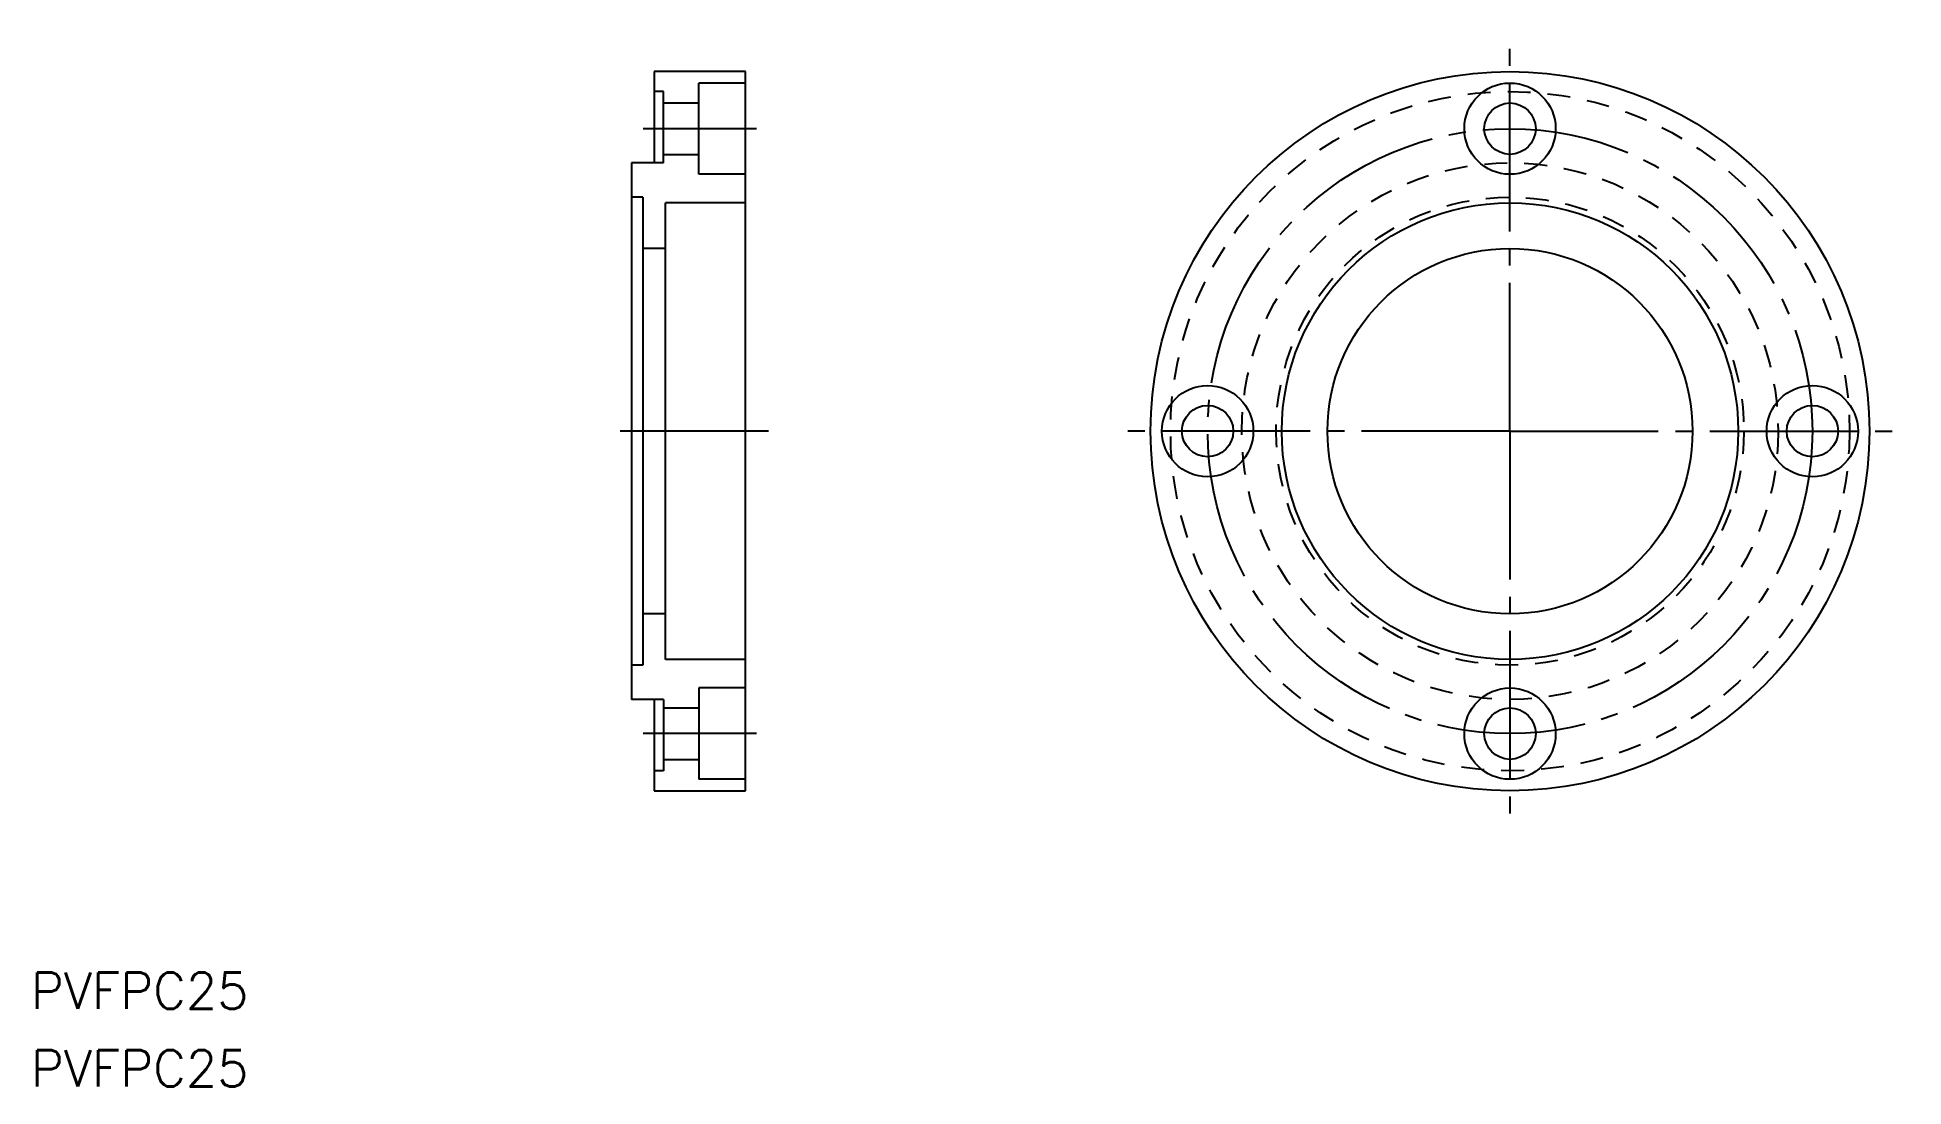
# Model space of a CAD drawing. Extents: x 212 to 376, y 757 to 849.
import ezdxf

# ---------------------------------------------------------------- set-up
doc = ezdxf.new("R2010")
doc.units = 0
doc.linetypes.add('CENTER', pattern=[17.5, 13, -1.5, 1.5, -1.5])
doc.linetypes.add('DASHED', pattern=[3.5, 2, -1.5])
doc.layers.get('0').update_dxf_attribs({"linetype": 'CONTINUOUS'})
doc.layers.add('CENTER', color=1, linetype='CENTER')
doc.styles.get("Standard").update_dxf_attribs({"font": 'txt.shx', "bigfont": '@extfont2.shx'})

msp = doc.modelspace()

# ---------------------------------------------------------------- linework, layer by layer
at = {"color": 7, "linetype": 'CONTINUOUS'}
for p, q in [((274.26, 846.4), (266.26, 846.4)), ((266.26, 846.4), (266.26, 838.4)), ((274.26, 783.4), (274.26, 846.4)), ((267.06, 844.65), (266.26, 844.65)), ((267.06, 838.4), (267.06, 844.65)), ((274.26, 845.4), (270.16, 845.4)), ((270.16, 837.4), (270.16, 845.4)), ((267.06, 843.65), (270.16, 843.65)), ((267.06, 839.15), (270.16, 839.15)), ((264.26, 838.4), (264.26, 791.4)), ((267.06, 838.4), (264.26, 838.4)), ((274.26, 837.4), (270.16, 837.4)), ((265.26, 835.4), (264.26, 835.4)), ((265.26, 835.4), (265.26, 794.4)), ((267.26, 794.9), (267.26, 834.9)), ((274.26, 834.9), (267.26, 834.9)), ((267.26, 830.9), (265.26, 830.9)), ((267.26, 798.9), (265.26, 798.9)), ((265.26, 794.4), (264.26, 794.4)), ((274.26, 794.9), (267.26, 794.9)), ((270.16, 792.4), (270.16, 784.4)), ((274.26, 792.4), (270.16, 792.4)), ((267.06, 791.4), (264.26, 791.4)), ((266.26, 791.4), (266.26, 783.4)), ((267.06, 791.4), (267.06, 785.15)), ((267.06, 790.65), (270.16, 790.65)), ((267.06, 785.15), (266.26, 785.15)), ((267.06, 786.15), (270.16, 786.15)), ((274.26, 784.4), (270.16, 784.4)), ((266.26, 783.4), (274.26, 783.4))]:
    msp.add_line(p, q, dxfattribs=at)
for centre, radius in [((341.26, 814.9), 31.5), ((341.26, 841.4), 4), ((341.26, 841.4), 2.25), ((341.26, 814.9), 20), ((341.26, 814.9), 16), ((314.76, 814.9), 4), ((367.76, 814.9), 4), ((314.76, 814.9), 2.25), ((367.76, 814.9), 2.25), ((341.26, 788.4), 4), ((341.26, 788.4), 2.25)]:
    msp.add_circle(centre, radius, dxfattribs=at)
at = {"color": 3, "linetype": 'DASHED'}
for radius in [29.75, 23.5, 20.5]:
    msp.add_circle((341.26, 814.9), radius, dxfattribs=at)
at = {"layer": 'CENTER', "color": 1, "linetype": 'CENTER'}
for p, q in [((341.26, 814.9), (341.26, 849.4)), ((275.22, 841.4), (265.3, 841.4)), ((276.26, 814.9), (262.26, 814.9)), ((341.26, 814.9), (306.76, 814.9)), ((341.26, 814.9), (341.26, 780.4)), ((341.26, 814.9), (375.76, 814.9)), ((275.22, 788.4), (265.3, 788.4))]:
    msp.add_line(p, q, dxfattribs=at)
msp.add_circle((341.26, 814.9), 26.5, dxfattribs=at)

# ---------------------------------------------------------------- texts
at = {"color": 7, "linetype": 'CONTINUOUS'}
for p in [(211.64, 764.29), (211.64, 757.48)]:
    msp.add_text('PVFPC25', height=3.2, dxfattribs=at).set_placement(p)

doc.saveas('drawing.dxf')
